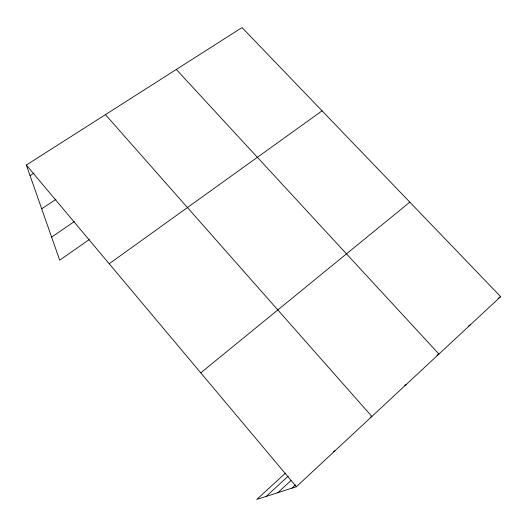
<?xml version="1.0" encoding="UTF-8"?>
<svg xmlns="http://www.w3.org/2000/svg" width="527" height="527" viewBox="0 0 527 527"><rect width="100%" height="100%" fill="white"/><g stroke="black" fill="none" stroke-linecap="round" stroke-linejoin="round"><path stroke-width="0.79" d="M285.39 473.18L256.761 499.425L296.365 486.737L500.65 296.635L242.031 27.575L26.35 165.05L59.709 260.173L89.261 239.548M291.833 488.193L295.403 484.873M277.861 492.666L290.996 480.532M266.161 496.414L288.262 476.085M200.774 372.852L409.822 202.144M109.201 263.757L322.063 110.841M51.62 237.097L74.393 221.538M498.041 298.407L500.65 296.635M41.699 208.824L55.981 199.325M468.477 326.042L470.427 324.757M30.072 175.662L34.196 173.014M436.857 355.369L438.945 354.058L176.314 69.465M404.749 385.408L406.119 384.605M370.54 417.186L371.871 416.482L105.44 114.636M333.571 451.441L334.981 450.802M26.35 165.05L296.365 486.737"/></g></svg>
